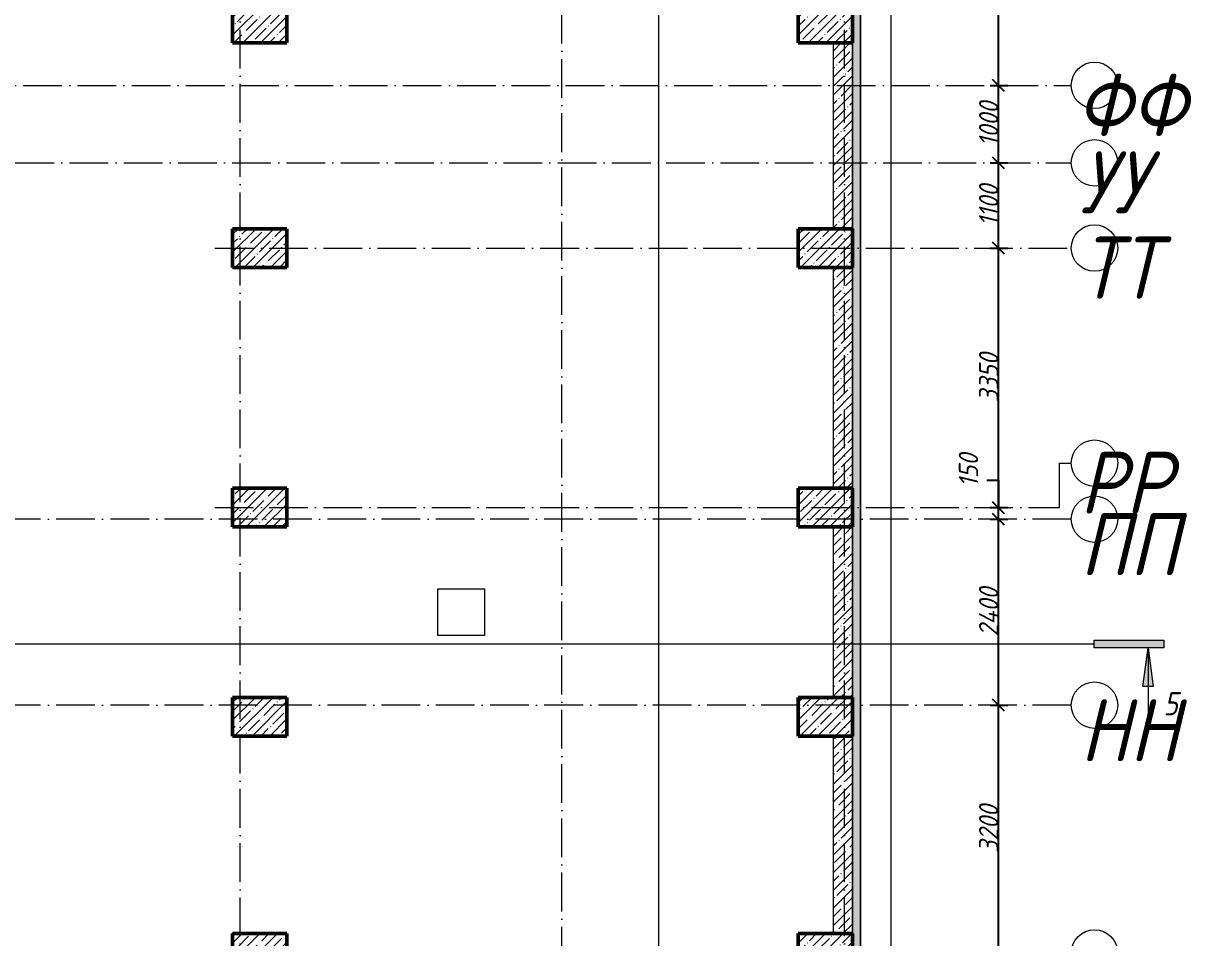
# Model space of a CAD drawing. Header units: millimetres. Extents: x -12989 to 629078, y -109036 to 555275.
# Drawn here: x 604189 to 619280, y 492708 to 504509 of the extents above; entities that cross this region are included whole.
import ezdxf

# ---------------------------------------------------------------- set-up
doc = ezdxf.new("R2010")
doc.units = ezdxf.units.MM
doc.linetypes.add('50_200_ШТРИХ_1Т_ш5_п1_п1_', pattern=[700, 500, -100, 0, -100])
for name, color, linetype, lineweight in [('A-____-____-DIMS', 7, 'Continuous', 9), ('A-FLOR-____-OTLN', 7, 'Continuous', 9), ('A-WALL-____-MCUT', 7, 'Continuous', 13), ('A-WALL-____-MCUT-1', 7, 'Continuous', 9), ('A-WALL-____-MCUT-3', 7, 'Continuous', 9), ('A-WALL-____-PATT-1', 7, 'Continuous', 9), ('A-WALL-FNSH-MCUT-1', 7, 'Continuous', 9), ('G-____-____-SYMB', 7, 'Continuous', 9), ('S-COLS-____-MCUT', 7, 'Continuous', 50), ('S-COLS-____-OTLN', 7, 'Continuous', 9), ('S-GRID-____-IDEN', 7, 'Continuous', 9), ('S-GRID-____-OTLN', 7, 'Continuous', 9), ('S-GRID-____-OTLN-1', 7, '50_200_ШТРИХ_1Т_ш5_п1_п1_', 9)]:
    doc.layers.add(name, color=color, linetype=linetype, lineweight=lineweight)
doc.layers.add('G-____-____-SYMB-1', color=9, linetype='Continuous', lineweight=9, true_color=0x808080)
doc.styles.add('ISOCPEUR_I', font='isocpeui.ttf', dxfattribs={"width": 0.9, "height": 2.5})
doc.styles.add('ISOCPEUR_I_1', font='isocpeui.ttf', dxfattribs={"width": 0.85, "height": 2.5})
doc.styles.add('ISOCPEUR_I_9', font='isocpeui.ttf', dxfattribs={"width": 0.9, "height": 250})
doc.dimstyles.new('ISO-2_5_0_9К_БОЛЬШОЙ_ОСИ', dxfattribs={"dimscale": 304.8, "dimtxt": 248.995294, "dimasz": 0.492126, "dimexe": 0.393701, "dimexo": 0, "dimgap": 0, "dimtad": 1, "dimdec": 0, "dimzin": 0, "dimdsep": 46, "dimtxsty": 'ISOCPEUR_I_9', "dimblk1": 'OBLIQUE', "dimblk2": 'OBLIQUE', "dimsah": 1, "dimcen": 0.09, "dimdle": 0.393701, "dimazin": 0, "dimtfac": 1, "dimtdec": 4, "dimtix": 1, "dimtmove": 0, "dimatfit": 3, "dimfxl": 1, "dimtvp": 1, "dimtolj": 1, "dimtzin": 0, "dimarcsym": 2})
doc.dimstyles.new('ISO-2_5_0_9К_БОЛЬШОЙ_ОСИ_1', dxfattribs={"dimscale": 304.8, "dimtxt": 248.995294, "dimasz": 0.492126, "dimexe": 0.393701, "dimexo": 0, "dimgap": 0, "dimtad": 1, "dimdec": 0, "dimzin": 0, "dimdsep": 46, "dimtxsty": 'ISOCPEUR_I_9', "dimblk1": 'OBLIQUE', "dimblk2": 'OBLIQUE', "dimsah": 1, "dimcen": 0.09, "dimdle": 0.393701, "dimazin": 0, "dimtfac": 1, "dimtdec": 4, "dimtix": 1, "dimtmove": 1, "dimatfit": 3, "dimfxl": 1, "dimtvp": 1, "dimtolj": 1, "dimtzin": 0, "dimarcsym": 2})
pattern_1 = [(45, (513638.8, 428127.92), (-114.04925, 114.04925), []), (45, (513752.85, 428127.92), (-114.04925, 114.04925), [201.612, -40.322, 3.353, -36.97])]

# ---------------------------------------------------------------- blocks, each defined once
blk = doc.blocks.new('BSC_Колонна _Прямоугольная - 500х700-V106-АР1_Кладочный план подвала в осях 1-64_Ю-ЯЯ')
at = {"layer": 'S-COLS-____-OTLN'}
h = blk.add_hatch(dxfattribs=at)
h.set_pattern_fill('FP_122', color=256, style=0, pattern_type=2)
h.set_pattern_definition([(315, (-64381.04, 93600), (114.04925, 114.04925), []), (315, (-64381.04, 93485.95), (114.04925, 114.04925), [201.613, -40.323, 3.353, -36.97])])
h.paths.add_polyline_path([(-250, -350), (250, -350), (250, 350), (-250, 350)], flags=0)
at = {"layer": 'S-COLS-____-MCUT'}
for p, q in [((250, 350), (-250, 350)), ((-250, 350), (-250, -350)), ((250, -350), (250, 350)), ((-250, -350), (250, -350))]:
    blk.add_line(p, q, dxfattribs=at)
blk = doc.blocks.new('BSC_Колонна _Прямоугольная - 500х700-V107-АР1_Кладочный план подвала в осях 1-64_Ю-ЯЯ')
at = {"layer": 'S-COLS-____-OTLN'}
h = blk.add_hatch(dxfattribs=at)
h.set_pattern_fill('FP_123', color=256, style=0, pattern_type=2)
h.set_pattern_definition([(315, (-70131.04, 93600), (114.04925, 114.04925), []), (315, (-70131.04, 93485.95), (114.04925, 114.04925), [201.613, -40.323, 3.353, -36.97])])
h.paths.add_polyline_path([(-250, 350), (-250, -350), (250, -350), (250, 350)], flags=0)
at = {"layer": 'S-COLS-____-MCUT'}
for p, q in [((250, 350), (-250, 350)), ((-250, 350), (-250, -350)), ((250, -350), (250, 350)), ((-250, -350), (250, -350))]:
    blk.add_line(p, q, dxfattribs=at)
blk = doc.blocks.new('BSC_Колонна _Прямоугольная - 500х700-V108-АР1_Кладочный план подвала в осях 1-64_Ю-ЯЯ')
at = {"layer": 'S-COLS-____-OTLN'}
h = blk.add_hatch(dxfattribs=at)
h.set_pattern_fill('FP_124', color=256, style=0, pattern_type=2)
h.set_pattern_definition([(315, (-73481.04, 93600), (114.04925, 114.04925), []), (315, (-73481.04, 93485.95), (114.04925, 114.04925), [201.613, -40.323, 3.353, -36.97])])
h.paths.add_polyline_path([(-250, 350), (-250, -350), (250, -350), (250, 350), (-112, 350)], flags=0)
at = {"layer": 'S-COLS-____-MCUT'}
for p, q in [((250, 350), (-250, 350)), ((-250, 350), (-250, -350)), ((250, -350), (250, 350)), ((-250, -350), (250, -350))]:
    blk.add_line(p, q, dxfattribs=at)
blk = doc.blocks.new('BSC_Колонна _Прямоугольная - 500х700-V109-АР1_Кладочный план подвала в осях 1-64_Ю-ЯЯ')
at = {"layer": 'S-COLS-____-OTLN'}
h = blk.add_hatch(dxfattribs=at)
h.set_pattern_fill('FP_125', color=256, style=0, pattern_type=2)
h.set_pattern_definition([(315, (-70131.04, 100900), (114.04925, 114.04925), []), (315, (-70131.04, 100785.95), (114.04925, 114.04925), [201.613, -40.323, 3.353, -36.97])])
h.paths.add_polyline_path([(-250, 350), (-250, -350), (250, -350), (250, 350)], flags=0)
at = {"layer": 'S-COLS-____-MCUT'}
for p, q in [((250, 350), (-250, 350)), ((-250, 350), (-250, -350)), ((250, -350), (250, 350)), ((-250, -350), (250, -350))]:
    blk.add_line(p, q, dxfattribs=at)
blk = doc.blocks.new('BSC_Колонна _Прямоугольная - 500х700-V110-АР1_Кладочный план подвала в осях 1-64_Ю-ЯЯ')
at = {"layer": 'S-COLS-____-OTLN'}
h = blk.add_hatch(dxfattribs=at)
h.set_pattern_fill('FP_126', color=256, style=0, pattern_type=2)
h.set_pattern_definition([(315, (-73481.04, 100900), (114.04925, 114.04925), []), (315, (-73481.04, 100785.95), (114.04925, 114.04925), [201.613, -40.323, 3.353, -36.97])])
h.paths.add_polyline_path([(-250, 350), (-250, -350), (250, -350), (250, 350), (-112, 350)], flags=0)
at = {"layer": 'S-COLS-____-MCUT'}
for p, q in [((250, 350), (-250, 350)), ((-250, 350), (-250, -350)), ((250, -350), (250, 350)), ((-250, -350), (250, -350))]:
    blk.add_line(p, q, dxfattribs=at)
blk = doc.blocks.new('BSC_Колонна _Прямоугольная - 500х700-V115-АР1_Кладочный план подвала в осях 1-64_Ю-ЯЯ')
at = {"layer": 'S-COLS-____-OTLN'}
h = blk.add_hatch(dxfattribs=at)
h.set_pattern_fill('FP_131', color=256, style=0, pattern_type=2)
h.set_pattern_definition([(315, (-64381.04, 100900), (114.04925, 114.04925), []), (315, (-64381.04, 100785.95), (114.04925, 114.04925), [201.613, -40.323, 3.353, -36.97])])
h.paths.add_polyline_path([(-250, -350), (250, -350), (250, 350), (-250, 350)], flags=0)
at = {"layer": 'S-COLS-____-MCUT'}
for p, q in [((250, 350), (-250, 350)), ((-250, 350), (-250, -350)), ((250, -350), (250, 350)), ((-250, -350), (250, -350))]:
    blk.add_line(p, q, dxfattribs=at)
blk = doc.blocks.new('BSC_Колонна _Прямоугольная - 500х700-23798739-АР1_Кладочный план подвала в осях 1-64_Ю-ЯЯ')
at = {"layer": 'S-COLS-____-OTLN'}
h = blk.add_hatch(dxfattribs=at)
h.set_pattern_fill('FP_187', color=256, style=0, pattern_type=2)
h.set_pattern_definition([(315, (-67431.04, 93600), (114.04925, 114.04925), []), (315, (-67431.04, 93485.95), (114.04925, 114.04925), [201.613, -40.323, 3.353, -36.97])])
h.paths.add_polyline_path([(-250, 350), (-250, -350), (250, -350), (250, 350)], flags=0)
at = {"layer": 'S-COLS-____-MCUT'}
for p, q in [((250, 350), (-250, 350)), ((-250, 350), (-250, -350)), ((250, -350), (250, 350)), ((-250, -350), (250, -350))]:
    blk.add_line(p, q, dxfattribs=at)
blk = doc.blocks.new('BSC_Колонна _Прямоугольная - 500х700-V169-АР1_Кладочный план подвала в осях 1-64_Ю-ЯЯ')
at = {"layer": 'S-COLS-____-OTLN'}
h = blk.add_hatch(dxfattribs=at)
h.set_pattern_fill('FP_188', color=256, style=0, pattern_type=2)
h.set_pattern_definition([(315, (-67431.04, 100900), (114.04925, 114.04925), []), (315, (-67431.04, 100785.95), (114.04925, 114.04925), [201.613, -40.323, 3.353, -36.97])])
h.paths.add_polyline_path([(-250, 350), (-250, -350), (250, -350), (250, 350)], flags=0)
at = {"layer": 'S-COLS-____-MCUT'}
for p, q in [((250, 350), (-250, 350)), ((-250, 350), (-250, -350)), ((250, -350), (250, 350)), ((-250, -350), (250, -350))]:
    blk.add_line(p, q, dxfattribs=at)
blk = doc.blocks.new('BSC_Колонна _Прямоугольная - 500х700-V170-АР1_Кладочный план подвала в осях 1-64_Ю-ЯЯ')
at = {"layer": 'S-COLS-____-OTLN'}
h = blk.add_hatch(dxfattribs=at)
h.set_pattern_fill('FP_189', color=256, style=0, pattern_type=2)
h.set_pattern_definition([(315, (-76381.04, 93600), (114.04925, 114.04925), []), (315, (-76381.04, 93485.95), (114.04925, 114.04925), [201.613, -40.323, 3.353, -36.97])])
h.paths.add_polyline_path([(-250, 350), (-250, -350), (250, -350), (250, 350)], flags=0)
at = {"layer": 'S-COLS-____-MCUT'}
for p, q in [((250, 350), (-250, 350)), ((-250, 350), (-250, -350)), ((250, -350), (250, 350)), ((-250, -350), (250, -350))]:
    blk.add_line(p, q, dxfattribs=at)
blk = doc.blocks.new('BSC_Колонна _Прямоугольная - 500х700-V171-АР1_Кладочный план подвала в осях 1-64_Ю-ЯЯ')
at = {"layer": 'S-COLS-____-OTLN'}
h = blk.add_hatch(dxfattribs=at)
h.set_pattern_fill('FP_190', color=256, style=0, pattern_type=2)
h.set_pattern_definition([(315, (-76381.04, 100900), (114.04925, 114.04925), []), (315, (-76381.04, 100785.95), (114.04925, 114.04925), [201.613, -40.323, 3.353, -36.97])])
h.paths.add_polyline_path([(-250, 350), (-250, -350), (250, -350), (250, 350)], flags=0)
at = {"layer": 'S-COLS-____-MCUT'}
for p, q in [((250, 350), (-250, 350)), ((-250, 350), (-250, -350)), ((250, -350), (250, 350)), ((-250, -350), (250, -350))]:
    blk.add_line(p, q, dxfattribs=at)
blk = doc.blocks.new('Ось сетки - Круг_Ø6_00__ISO-2_5_0_9K_-25732049-АР1_Кладочный план подвала в осях 1-64_Ю-ЯЯ')
at = {"layer": 'S-GRID-____-IDEN'}
blk.add_circle((0, 0), 3, dxfattribs=at)
blk = doc.blocks.new('_Oblique')
at = {"color": 0, "linetype": 'ByBlock', "lineweight": -2}
blk.add_line((-0.5, -0.5), (0.5, 0.5), dxfattribs=at)
blk = doc.blocks.new('*D6596')
at = {"layer": 'A-____-____-DIMS', "color": 0, "lineweight": -2, "transparency": 16777216}
for p, q in [((616773, 492389), (616773, 495829)), ((616667, 495709), (616893, 495709)), ((616667, 492509), (616893, 492509))]:
    blk.add_line(p, q, dxfattribs=at)
at = {"layer": 'Defpoints', "color": 0, "transparency": 16777216}
for p in [(616667, 495709), (616773, 495709), (616667, 492509)]:
    blk.add_point(p, dxfattribs=at)
at = {"layer": 'A-____-____-DIMS', "color": 0, "lineweight": -2, "transparency": 16777216, "xscale": 150, "yscale": 150, "zscale": 150}
for p, rotation in [((616773, 495709), 90), ((616773, 492509), 270)]:
    blk.add_blockref('_Oblique', p, dxfattribs=dict(at, rotation=rotation))
at = {"layer": 'A-____-____-DIMS', "color": 0, "transparency": 16777216, "insert": (616648, 494109), "char_height": 250, "width": 758.48, "attachment_point": 5, "rotation": 90, "style": 'ISOCPEUR_I_9'}
blk.add_mtext('\\A1;3200', dxfattribs=at)
blk = doc.blocks.new('*D6597')
at = {"layer": 'A-____-____-DIMS', "color": 0, "lineweight": -2, "transparency": 16777216}
for p, q in [((616773, 495589), (616773, 498229)), ((616667, 498109), (616893, 498109)), ((616667, 495709), (616893, 495709))]:
    blk.add_line(p, q, dxfattribs=at)
at = {"layer": 'Defpoints', "color": 0, "transparency": 16777216}
for p in [(616667, 498109), (616773, 498109), (616667, 495709)]:
    blk.add_point(p, dxfattribs=at)
at = {"layer": 'A-____-____-DIMS', "color": 0, "lineweight": -2, "transparency": 16777216, "xscale": 150, "yscale": 150, "zscale": 150}
for p, rotation in [((616773, 498109), 90), ((616773, 495709), 270)]:
    blk.add_blockref('_Oblique', p, dxfattribs=dict(at, rotation=rotation))
at = {"layer": 'A-____-____-DIMS', "color": 0, "transparency": 16777216, "insert": (616648, 496909), "char_height": 250, "width": 781.46, "attachment_point": 5, "rotation": 90, "style": 'ISOCPEUR_I_9'}
blk.add_mtext('\\A1;2400', dxfattribs=at)
blk = doc.blocks.new('*D6598')
at = {"layer": 'A-____-____-DIMS', "color": 0, "lineweight": -2, "transparency": 16777216}
for p, q in [((616623, 498613), (616773, 498613)), ((616773, 498613), (616773, 498259)), ((616773, 497989), (616773, 498379)), ((616667, 498259), (616893, 498259)), ((616667, 498109), (616893, 498109))]:
    blk.add_line(p, q, dxfattribs=at)
at = {"layer": 'Defpoints', "color": 0, "transparency": 16777216}
for p in [(616667, 498259), (616773, 498259), (616667, 498109)]:
    blk.add_point(p, dxfattribs=at)
at = {"layer": 'A-____-____-DIMS', "color": 0, "lineweight": -2, "transparency": 16777216, "xscale": 150, "yscale": 150, "zscale": 150}
for p, rotation in [((616773, 498259), 90), ((616773, 498109), 270)]:
    blk.add_blockref('_Oblique', p, dxfattribs=dict(at, rotation=rotation))
at = {"layer": 'A-____-____-DIMS', "color": 0, "transparency": 16777216, "insert": (616262, 498524), "char_height": 250, "width": 511.4, "attachment_point": 1, "rotation": 90, "line_spacing_factor": 1.149209, "style": 'ISOCPEUR_I_9'}
blk.add_mtext('\\A1;150', dxfattribs=at)
blk = doc.blocks.new('*D6599')
at = {"layer": 'A-____-____-DIMS', "color": 0, "lineweight": -2, "transparency": 16777216}
for p, q in [((616773, 498139), (616773, 501729)), ((616667, 501609), (616893, 501609)), ((616667, 498259), (616893, 498259))]:
    blk.add_line(p, q, dxfattribs=at)
at = {"layer": 'Defpoints', "color": 0, "transparency": 16777216}
for p in [(616667, 501609), (616773, 501609), (616667, 498259)]:
    blk.add_point(p, dxfattribs=at)
at = {"layer": 'A-____-____-DIMS', "color": 0, "lineweight": -2, "transparency": 16777216, "xscale": 150, "yscale": 150, "zscale": 150}
for p, rotation in [((616773, 501609), 90), ((616773, 498259), 270)]:
    blk.add_blockref('_Oblique', p, dxfattribs=dict(at, rotation=rotation))
at = {"layer": 'A-____-____-DIMS', "color": 0, "transparency": 16777216, "insert": (616648, 499934), "char_height": 250, "width": 758.48, "attachment_point": 5, "rotation": 90, "style": 'ISOCPEUR_I_9'}
blk.add_mtext('\\A1;3350', dxfattribs=at)
blk = doc.blocks.new('*D6600')
at = {"layer": 'A-____-____-DIMS', "color": 0, "lineweight": -2, "transparency": 16777216}
for p, q in [((616667, 502709), (616893, 502709)), ((616773, 501489), (616773, 502829)), ((616667, 501609), (616893, 501609))]:
    blk.add_line(p, q, dxfattribs=at)
at = {"layer": 'Defpoints', "color": 0, "transparency": 16777216}
for p in [(616667, 502709), (616773, 502709), (616667, 501609)]:
    blk.add_point(p, dxfattribs=at)
at = {"layer": 'A-____-____-DIMS', "color": 0, "lineweight": -2, "transparency": 16777216, "xscale": 150, "yscale": 150, "zscale": 150}
for p, rotation in [((616773, 502709), 90), ((616773, 501609), 270)]:
    blk.add_blockref('_Oblique', p, dxfattribs=dict(at, rotation=rotation))
at = {"layer": 'A-____-____-DIMS', "color": 0, "transparency": 16777216, "insert": (616648, 502159), "char_height": 250, "width": 643.56, "attachment_point": 5, "rotation": 90, "style": 'ISOCPEUR_I_9'}
blk.add_mtext('\\A1;1100', dxfattribs=at)
blk = doc.blocks.new('*D6601')
at = {"layer": 'A-____-____-DIMS', "color": 0, "lineweight": -2, "transparency": 16777216}
for p, q in [((616773, 502589), (616773, 503829)), ((616667, 503709), (616893, 503709)), ((616667, 502709), (616893, 502709))]:
    blk.add_line(p, q, dxfattribs=at)
at = {"layer": 'Defpoints', "color": 0, "transparency": 16777216}
for p in [(616667, 503709), (616773, 503709), (616667, 502709)]:
    blk.add_point(p, dxfattribs=at)
at = {"layer": 'A-____-____-DIMS', "color": 0, "lineweight": -2, "transparency": 16777216, "xscale": 150, "yscale": 150, "zscale": 150}
for p, rotation in [((616773, 503709), 90), ((616773, 502709), 270)]:
    blk.add_blockref('_Oblique', p, dxfattribs=dict(at, rotation=rotation))
at = {"layer": 'A-____-____-DIMS', "color": 0, "transparency": 16777216, "insert": (616648, 503209), "char_height": 250, "width": 701.02, "attachment_point": 5, "rotation": 90, "style": 'ISOCPEUR_I_9'}
blk.add_mtext('\\A1;1000', dxfattribs=at)
blk = doc.blocks.new('*D6602')
at = {"layer": 'A-____-____-DIMS', "color": 0, "lineweight": -2, "transparency": 16777216}
for p, q in [((616773, 503589), (616773, 510279)), ((616667, 510159), (616893, 510159)), ((616667, 503709), (616893, 503709))]:
    blk.add_line(p, q, dxfattribs=at)
at = {"layer": 'Defpoints', "color": 0, "transparency": 16777216}
for p in [(616667, 510159), (616773, 510159), (616667, 503709)]:
    blk.add_point(p, dxfattribs=at)
at = {"layer": 'A-____-____-DIMS', "color": 0, "lineweight": -2, "transparency": 16777216, "xscale": 150, "yscale": 150, "zscale": 150}
for p, rotation in [((616773, 510159), 90), ((616773, 503709), 270)]:
    blk.add_blockref('_Oblique', p, dxfattribs=dict(at, rotation=rotation))
at = {"layer": 'A-____-____-DIMS', "color": 0, "transparency": 16777216, "insert": (616648, 506934), "char_height": 250, "width": 781.46, "attachment_point": 5, "rotation": 90, "style": 'ISOCPEUR_I_9'}
blk.add_mtext('\\A1;6450', dxfattribs=at)
blk = doc.blocks.new('Разрез - Концевая часть разреза-18266132-АР1_Кладочный план подвала в осях 1-64_Ю-ЯЯ')
at = {"layer": 'G-____-____-SYMB'}
for points in [[(0, 0.5), (0, -0.5), (-9, -0.5), (-9, 0.5)], [(-6.29, -5.5), (-7.61, -5.5), (-6.95, -0.5)]]:
    blk.add_hatch(color=256, dxfattribs=at).paths.add_polyline_path(points, flags=0)
for p, q in [((0, 0.5), (-9, 0.5)), ((-9, 0.5), (-9, -0.5)), ((0, -0.5), (0, 0.5)), ((-9, -0.5), (0, -0.5)), ((-6.95, -0.5), (-7.61, -5.5)), ((-6.95, -0.5), (-6.95, -10.5)), ((-6.29, -5.5), (-6.95, -0.5)), ((-7.61, -5.5), (-6.29, -5.5))]:
    blk.add_line(p, q, dxfattribs=at)

msp = doc.modelspace()

# ---------------------------------------------------------------- hatches: boundary and pattern name
at = {"layer": 'A-WALL-____-PATT-1'}
h = msp.add_hatch(dxfattribs=at)
h.set_pattern_fill('FP_54', color=256, style=0, pattern_type=2)
h.set_pattern_definition([(0, (513638.804, 428127.92), (120.967, 69.841), [80.645, -161.29]), (120, (513638.804, 428127.92), (-120.96808, 69.84086), [80.645, -161.29]), (60, (513638.804, 428127.92), (-8e-05, 139.68186), [0, -161.29, 80.645, 0])])
h.paths.add_polyline_path([(614941.2613, 469608.9591), (614990.8036, 469608.9591), (614990.8036, 513910.9591), (614890.8036, 513910.9591), (614890.8036, 469608.9591)], flags=0)
h = msp.add_hatch(dxfattribs=at)
h.set_pattern_fill('FP_1', color=256, style=0, pattern_type=2)
h.set_pattern_definition(pattern_1)
h.paths.add_polyline_path([(614638.8036, 501858.9591), (614888.8036, 501858.9591), (614888.8036, 504258.9591), (614638.8036, 504258.9591)], flags=0)
h = msp.add_hatch(dxfattribs=at)
h.set_pattern_fill('FP_1', color=256, style=0, pattern_type=2)
h.set_pattern_definition(pattern_1)
h.paths.add_polyline_path([(614638.8036, 498508.9591), (614888.8036, 498508.9591), (614888.8036, 501358.9591), (614638.8036, 501358.9591)], flags=0)
h = msp.add_hatch(dxfattribs=at)
h.set_pattern_fill('FP_1', color=256, style=0, pattern_type=2)
h.set_pattern_definition(pattern_1)
h.paths.add_polyline_path([(614638.8036, 495808.9591), (614888.8036, 495808.9591), (614888.8036, 498008.9591), (614638.8036, 498008.9591)], flags=0)
h = msp.add_hatch(dxfattribs=at)
h.set_pattern_fill('FP_1', color=256, style=0, pattern_type=2)
h.set_pattern_definition(pattern_1)
h.paths.add_polyline_path([(614638.8036, 492758.9591), (614888.8036, 492758.9591), (614888.8036, 495308.9591), (614638.8036, 495308.9591), (614638.8036, 495039.0724)], flags=0)

# ---------------------------------------------------------------- linework, layer by layer
at = {"layer": 'A-FLOR-____-OTLN'}
for p, q in [((615388.8036, 474958.9591), (615388.8036, 511465.5908)), ((609538.8036, 496608.9591), (609538.8036, 497208.9591)), ((609538.8036, 497208.9591), (610138.8036, 497208.9591)), ((610138.8036, 497208.9591), (610138.8036, 496608.9591)), ((610138.8036, 496608.9591), (609538.8036, 496608.9591))]:
    msp.add_line(p, q, dxfattribs=at)
at = {"layer": 'A-WALL-____-MCUT'}
for p, q in [((614990.8036, 513910.9591), (614990.8036, 469608.9591)), ((614998.8036, 469608.9591), (614998.8036, 513918.9591))]:
    msp.add_line(p, q, dxfattribs=at)
at = {"layer": 'A-WALL-____-MCUT-1'}
for p, q in [((614638.8036, 504258.9591), (614638.8036, 501858.9591)), ((614888.8036, 501858.9591), (614888.8036, 504258.9591)), ((614638.8036, 501358.9591), (614638.8036, 498508.9591)), ((614888.8036, 498508.9591), (614888.8036, 501358.9591)), ((614638.8036, 498008.9591), (614638.8036, 495808.9591)), ((614888.8036, 495808.9591), (614888.8036, 498008.9591)), ((614638.8036, 495308.9591), (614638.8036, 492758.9591)), ((614888.8036, 492758.9591), (614888.8036, 495308.9591))]:
    msp.add_line(p, q, dxfattribs=at)
at = {"layer": 'A-WALL-____-MCUT-3'}
msp.add_line((614890.8036, 513810.9591), (614890.8036, 469608.9591), dxfattribs=at)
at = {"layer": 'A-WALL-FNSH-MCUT-1'}
for p, q in [((614888.8036, 501858.9591), (614888.8036, 501858.9591)), ((614888.8036, 501358.9591), (614888.8036, 498508.9591)), ((614888.8036, 498008.9591), (614888.8036, 495808.9591)), ((614888.8036, 495308.9591), (614888.8036, 492758.9591))]:
    msp.add_line(p, q, dxfattribs=at)
at = {"layer": 'G-____-____-SYMB-1'}
for p, q in [((612387.0036, 515001.2908), (612387.0036, 473534.2433)), ((508703.2302, 496498.9591), (618010.2148, 496498.9591))]:
    msp.add_line(p, q, dxfattribs=at)
at = {"layer": 'S-GRID-____-OTLN'}
for p, q in [((617563.8316, 498832.0736), (617713.2102, 498832.0736)), ((617563.8316, 498258.9591), (617563.8316, 498832.0736))]:
    msp.add_line(p, q, dxfattribs=at)
at = {"layer": 'S-GRID-____-OTLN-1'}
for p, q in [((606988.8036, 468222.3269), (606988.8036, 519020.7686)), ((611138.8036, 477644.5995), (611138.8036, 519020.7686)), ((614788.8036, 468222.3269), (614788.8036, 519020.7686)), ((562880.8213, 503708.9591), (617713.2102, 503708.9591)), ((548076.2496, 502708.9591), (617713.2102, 502708.9591)), ((606660.0679, 501608.9591), (617713.2102, 501608.9591)), ((606660.0679, 498258.9591), (617563.8316, 498258.9591)), ((617713.2102, 498108.9591), (562880.8213, 498108.9591)), ((617713.2102, 495708.9591), (508970.0334, 495708.9591))]:
    msp.add_line(p, q, dxfattribs=at)

# ---------------------------------------------------------------- block references
at = {"layer": 'G-____-____-SYMB', "extrusion": (0, 0, -1), "xscale": 99.99999999999993, "yscale": 99.99999999999993, "zscale": 99.99999999999993}
msp.add_blockref('Разрез - Концевая часть разреза-18266132-АР1_Кладочный план подвала в осях 1-64_Ю-ЯЯ', (-618010.2148, 496498.9591), dxfattribs=at)
at = {"layer": 'S-COLS-____-OTLN', "rotation": 89.9999999999999}
for name, p in [('BSC_Колонна _Прямоугольная - 500х700-V170-АР1_Кладочный план подвала в осях 1-64_Ю-ЯЯ', (607238.8036, 504508.9591)), ('BSC_Колонна _Прямоугольная - 500х700-V171-АР1_Кладочный план подвала в осях 1-64_Ю-ЯЯ', (614538.8036, 504508.9591)), ('BSC_Колонна _Прямоугольная - 500х700-V108-АР1_Кладочный план подвала в осях 1-64_Ю-ЯЯ', (607238.8036, 501608.9591)), ('BSC_Колонна _Прямоугольная - 500х700-V110-АР1_Кладочный план подвала в осях 1-64_Ю-ЯЯ', (614538.8036, 501608.9591)), ('BSC_Колонна _Прямоугольная - 500х700-V107-АР1_Кладочный план подвала в осях 1-64_Ю-ЯЯ', (607238.8036, 498258.9591)), ('BSC_Колонна _Прямоугольная - 500х700-V109-АР1_Кладочный план подвала в осях 1-64_Ю-ЯЯ', (614538.8036, 498258.9591)), ('BSC_Колонна _Прямоугольная - 500х700-23798739-АР1_Кладочный план подвала в осях 1-64_Ю-ЯЯ', (607238.8036, 495558.9591)), ('BSC_Колонна _Прямоугольная - 500х700-V169-АР1_Кладочный план подвала в осях 1-64_Ю-ЯЯ', (614538.8036, 495558.9591)), ('BSC_Колонна _Прямоугольная - 500х700-V106-АР1_Кладочный план подвала в осях 1-64_Ю-ЯЯ', (607238.8036, 492508.9591)), ('BSC_Колонна _Прямоугольная - 500х700-V115-АР1_Кладочный план подвала в осях 1-64_Ю-ЯЯ', (614538.8036, 492508.9591))]:
    msp.add_blockref(name, p, dxfattribs=at)
at = {"layer": 'S-GRID-____-IDEN', "xscale": 99.99999999999993, "yscale": 99.99999999999993, "zscale": 99.99999999999993}
for p, rotation in [((618013.2102, 503708.9591), 269.9999999999995), ((618013.2102, 502708.9591), 269.9999999999995), ((618013.2102, 501608.9591), 269.9999999999995), ((618013.2102, 498832.0736), 269.9999999999995), ((618013.2102, 498108.9591), 89.9999999999998), ((618013.2102, 495708.9591), 89.9999999999998), ((618013.2102, 492508.9591), 269.9999999999995)]:
    msp.add_blockref('Ось сетки - Круг_Ø6_00__ISO-2_5_0_9K_-25732049-АР1_Кладочный план подвала в осях 1-64_Ю-ЯЯ', p, dxfattribs=dict(at, rotation=rotation))

# ---------------------------------------------------------------- texts
at = {"layer": 'G-____-____-SYMB', "insert": (618903.856, 495876.6823), "char_height": 300, "width": 256.54, "attachment_point": 1, "style": 'ISOCPEUR_I_1'}
msp.add_mtext('\\fISOCPEUR|b0|i1|c204|p34|;5', dxfattribs=at)
at = {"layer": 'S-GRID-____-IDEN', "char_height": 800, "attachment_point": 1, "style": 'ISOCPEUR_I'}
for s, insert, width in [('ФФ', (617775.2807, 503855.5916), 562.784625), ('УУ', (617822.9807, 502855.5916), 447.341625), ('ТТ', (617822.9807, 501755.5916), 447.341625), ('РР', (617822.9807, 498978.7061), 447.341625), ('ПП', (617828.1397, 498185.035), 447.341625), ('НН', (617828.1397, 495785.035), 447.341625)]:
    msp.add_mtext(s, dxfattribs=dict(at, insert=insert, width=width))

# ---------------------------------------------------------------- dimensions: what is measured, and where the dimension line sits
at = {"layer": 'A-____-____-DIMS'}
for base, p1, p2, override, picture, middle in [((616773.045, 510158.9591), (616666.979, 503708.9591), (616666.979, 510158.9591), {"dimtxt": 400, "dimpost": '<>', "dimfxl": 6450}, '*D6602', (616648.045, 506933.9591)), ((616773.045, 503708.9591), (616666.979, 502708.9591), (616666.979, 503708.9591), {"dimtxt": 400, "dimpost": '<>', "dimfxl": 1000}, '*D6601', (616648.045, 503208.9591)), ((616773.045, 502708.9591), (616666.979, 501608.9591), (616666.979, 502708.9591), {"dimtxt": 400, "dimpost": '<>', "dimfxl": 1100}, '*D6600', (616648.045, 502158.9591)), ((616773.045, 501608.9591), (616666.979, 498258.9591), (616666.979, 501608.9591), {"dimtxt": 400, "dimpost": '<>', "dimfxl": 3350}, '*D6599', (616648.045, 499933.9591)), ((616773.045, 498108.9591), (616666.979, 495708.9591), (616666.979, 498108.9591), {"dimtxt": 400, "dimpost": '<>', "dimfxl": 2400}, '*D6597', (616648.045, 496908.9591)), ((616773.045, 495708.9591), (616666.979, 492508.9591), (616666.979, 495708.9591), {"dimtxt": 400, "dimpost": '<>', "dimfxl": 3200}, '*D6596', (616648.045, 494108.9591))]:
    dim = msp.add_linear_dim(base=base, p1=p1, p2=p2, angle=90, dimstyle='ISO-2_5_0_9К_БОЛЬШОЙ_ОСИ', override=override, dxfattribs=at)
    dim.commit()
    dim.dimension.update_dxf_attribs({"geometry": picture, "text_midpoint": middle})
dim = msp.add_linear_dim(base=(616773.045, 498258.9591), p1=(616666.979, 498108.9591), p2=(616666.979, 498258.9591), angle=90, dimstyle='ISO-2_5_0_9К_БОЛЬШОЙ_ОСИ_1', override={"dimtxt": 400, "dimpost": '<>', "dimfxl": 150}, dxfattribs=at)
dim.commit()
dim.dimension.update_dxf_attribs({"geometry": '*D6598', "text_midpoint": (616613.0978, 498612.6899), "dimtype": 160, "text_rotation": 90})

doc.saveas('drawing.dxf')
